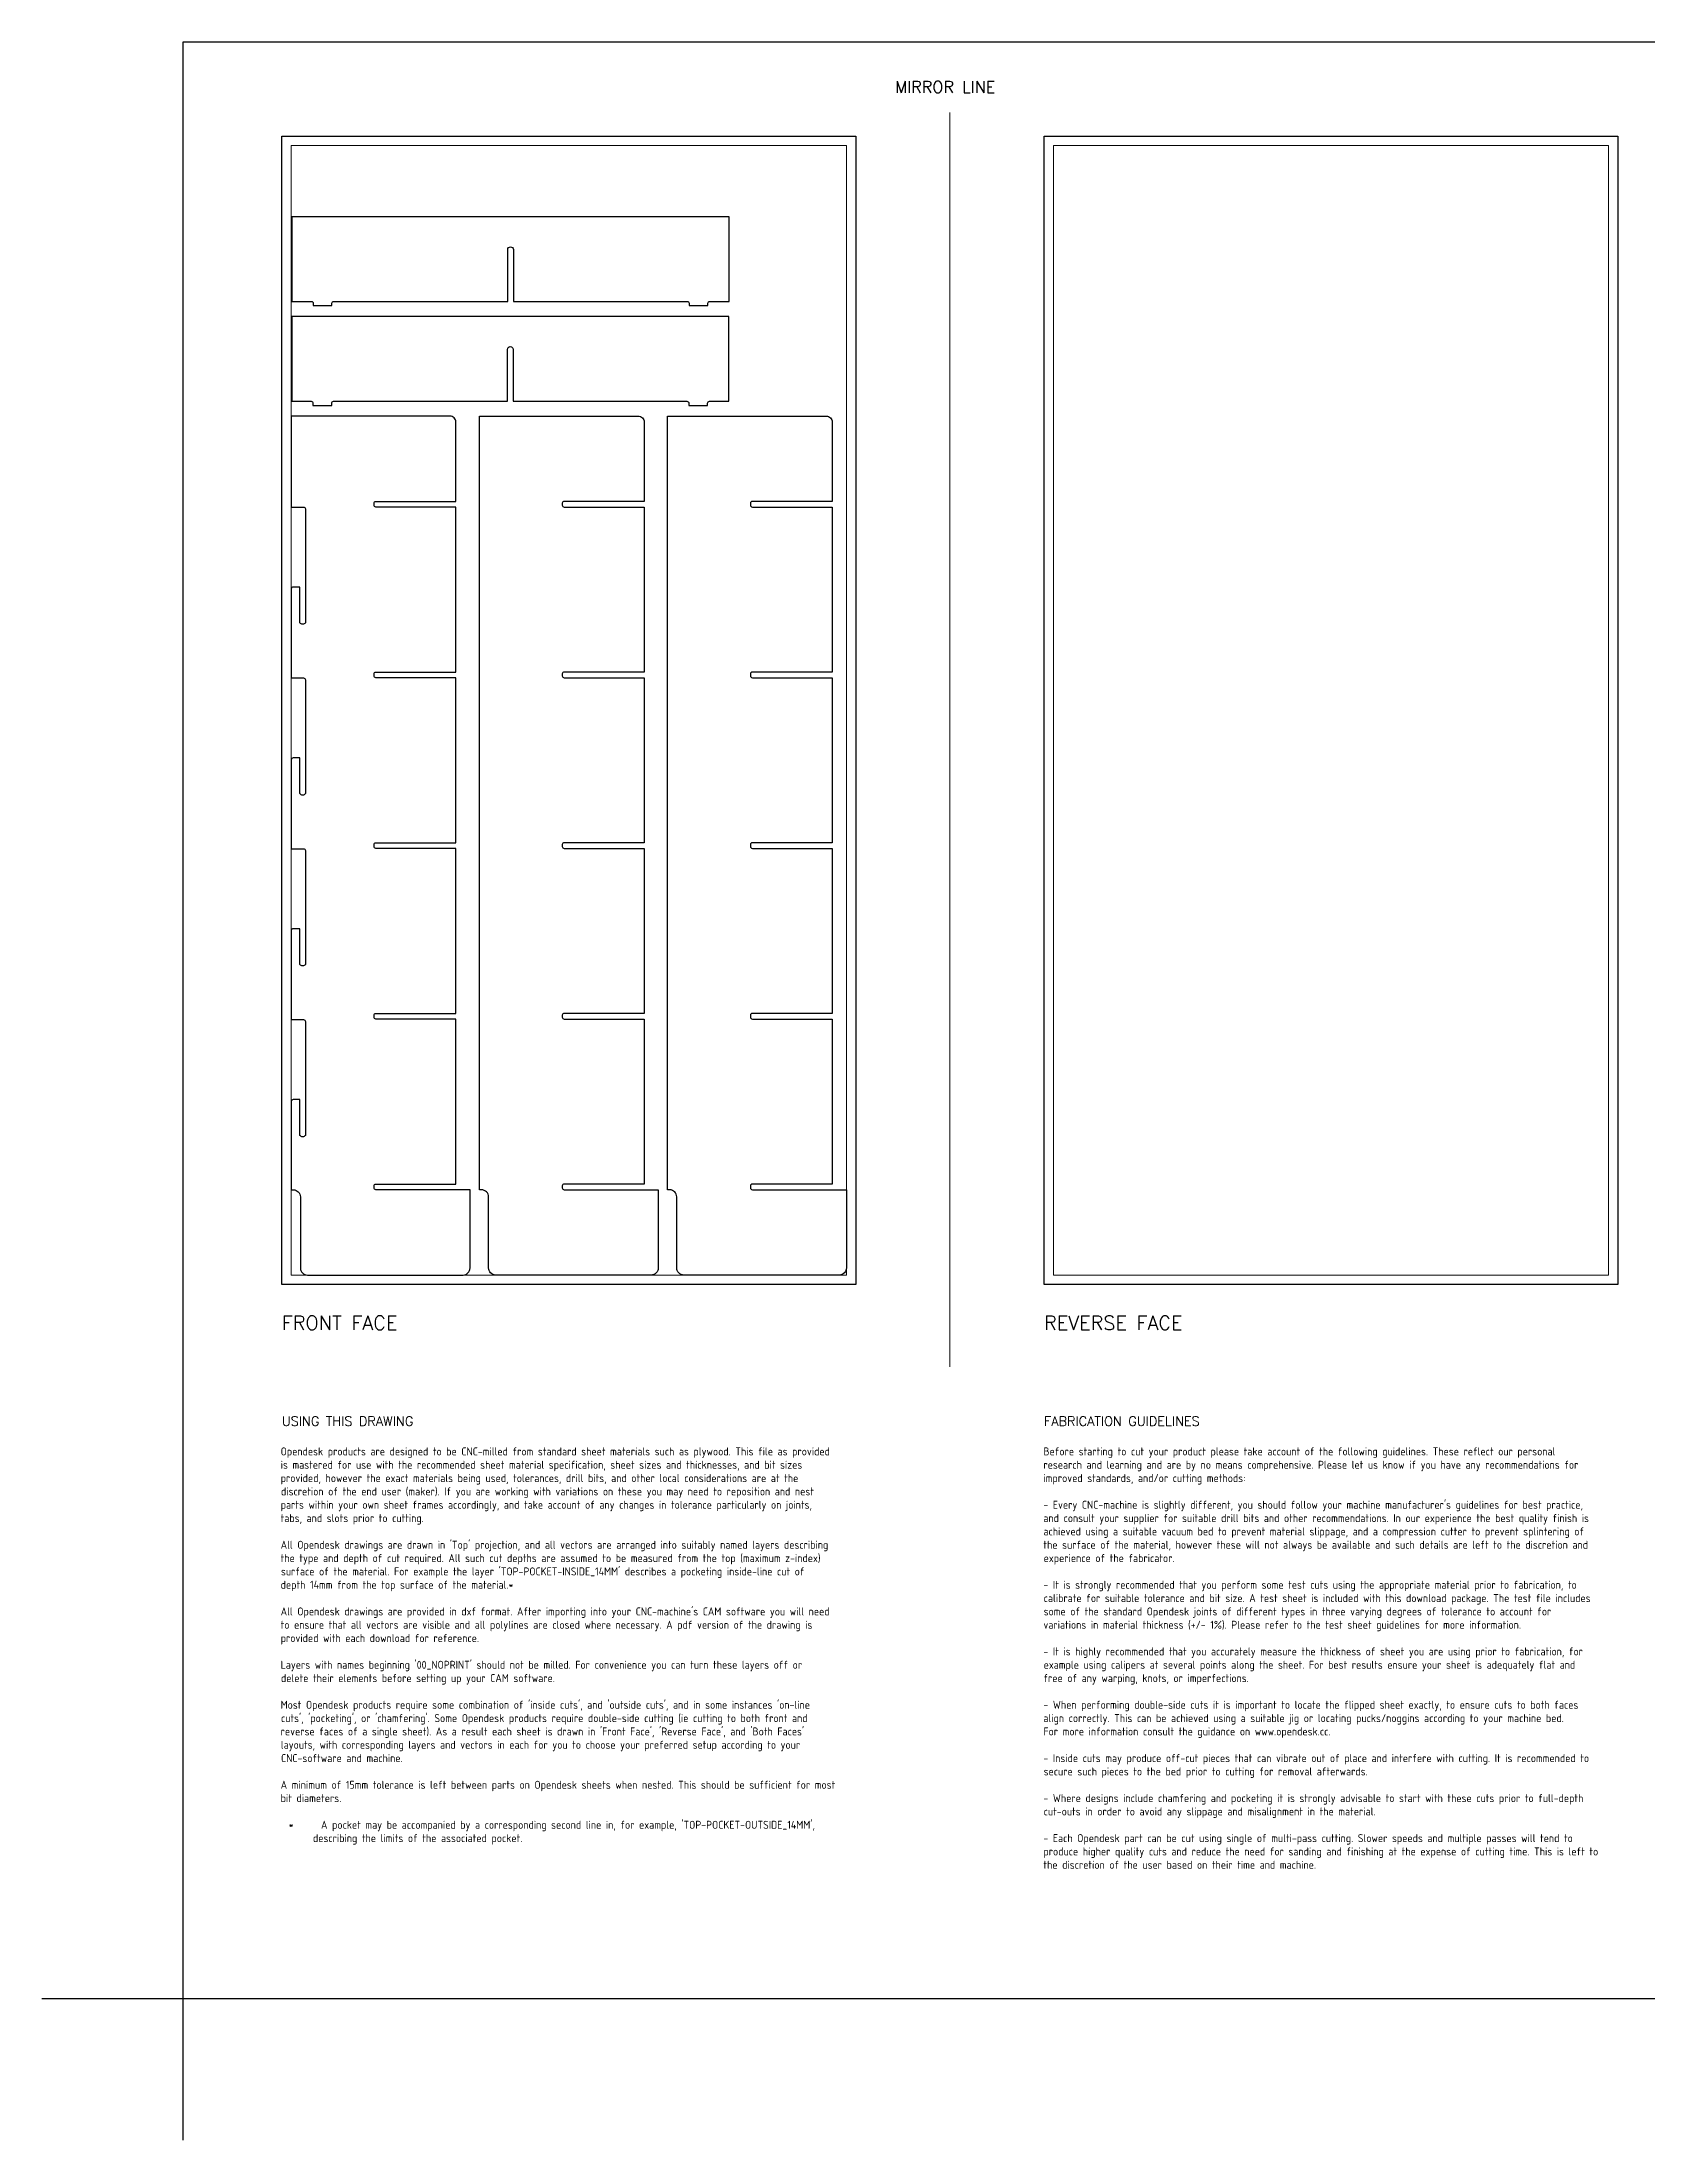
# Model space of a CAD drawing. Header units: millimetres. Extents: x -300 to 5880, y -300 to 4158.
# Drawn here: x -300 to 3112, y -300 to 4158 of the extents above; entities that cross this region are included whole.
import ezdxf
from ezdxf.enums import TextEntityAlignment as Align

# ---------------------------------------------------------------- set-up
doc = ezdxf.new("R2010")
doc.units = ezdxf.units.MM
doc.layers.add('00-NOPRINT_TEXT', color=7, linetype='Continuous', lineweight=25)
doc.layers.add('00_NOPRINT_TOLERANCE', color=7, linetype='Continuous', lineweight=5)
doc.layers.add('BOARD_$TH-NOMINAL', color=3, linetype='Continuous', lineweight=30, true_color=0x00ff00)
doc.layers.add('TOP-CUT-OUTSIDE_12.000MM', color=60, linetype='Continuous', lineweight=25, true_color=0xa0ff00)
doc.styles.add('OD-ISOCP-17_240', font='isocp.shx')
doc.styles.add('OD-ISOCP-17_241', font='isocp.shx')
doc.styles.add('OD-ISOCP-17_242', font='isocp.shx')
doc.styles.add('OD-ISOCP-17_243', font='isocp.shx')
doc.styles.add('OD-ISOCP-17_244', font='isocp.shx')
doc.styles.add('OD-ISOCP-17_245', font='isocp.shx')
doc.styles.add('OD-ISOCP-17_246', font='isocp.shx')
doc.styles.add('OD-ISOCP-17_247', font='isocp.shx')
doc.styles.add('OD-ISOCP-17_248', font='isocp.shx')
doc.styles.add('OD-ISOCP-17_249', font='isocp.shx')
doc.styles.add('OD-ISOCP-17_250', font='isocp.shx')
doc.styles.add('OD-ISOCP-17_251', font='isocp.shx')
doc.styles.add('OD-ISOCP-17_252', font='isocp.shx')
doc.styles.add('OD-ISOCP-17_253', font='isocp.shx')
doc.styles.add('OD-ISOCP-17_254', font='isocp.shx')
doc.styles.add('OD-ISOCP-17_255', font='isocp.shx')
doc.styles.add('OD-ISOCP-17_256', font='isocp.shx')
doc.styles.add('OD-ISOCP-17_257', font='isocp.shx')
doc.styles.add('OD-ISOCP-17_258', font='isocp.shx')
doc.styles.add('OD-ISOCP-17_259', font='isocp.shx')
doc.styles.add('OD-ISOCP-17_260', font='isocp.shx')
doc.styles.add('OD-ISOCP-17_261', font='isocp.shx')
doc.styles.add('OD-ISOCP-17_262', font='isocp.shx')
doc.styles.add('OD-ISOCP-17_263', font='isocp.shx')
doc.styles.add('OD-ISOCP-17_264', font='isocp.shx')
doc.styles.add('OD-ISOCP-17_265', font='isocp.shx')
doc.styles.add('OD-ISOCP-17_266', font='isocp.shx')
doc.styles.add('OD-ISOCP-17_267', font='isocp.shx')
doc.styles.add('OD-ISOCP-17_268', font='isocp.shx')
doc.styles.add('OD-ISOCP-17_269', font='isocp.shx')
doc.styles.add('OD-ISOCP-17_270', font='isocp.shx')
doc.styles.add('OD-ISOCP-17_271', font='isocp.shx')
doc.styles.add('OD-ISOCP-17_272', font='isocp.shx')
doc.styles.add('OD-ISOCP-17_273', font='isocp.shx')
doc.styles.add('OD-ISOCP-17_274', font='isocp.shx')
doc.styles.add('OD-ISOCP-17_275', font='isocp.shx')
doc.styles.add('OD-ISOCP-17_276', font='isocp.shx')
doc.styles.add('OD-ISOCP-17_277', font='isocp.shx')
doc.styles.add('OD-ISOCP-17_278', font='isocp.shx')
doc.styles.add('OD-ISOCP-17_279', font='isocp.shx')
doc.styles.add('OD-ISOCP-17_280', font='isocp.shx')
doc.styles.add('OD-ISOCP-17_281', font='isocp.shx')
doc.styles.add('OD-ISOCP-17_282', font='isocp.shx')
doc.styles.add('OD-ISOCP-17_283', font='isocp.shx')
doc.styles.add('OD-ISOCP-17_284', font='isocp.shx')
doc.styles.add('OD-ISOCP-17_285', font='isocp.shx')
doc.styles.add('OD-ISOCP-17_286', font='isocp.shx')
doc.styles.add('OD-ISOCP-17_287', font='isocp.shx')
doc.styles.add('OD-ISOCP-17_288', font='isocp.shx')
doc.styles.add('OD-SIMPLEX-20_87', font='simplex.shx')
doc.styles.add('OD-SIMPLEX-20_88', font='simplex.shx')
doc.styles.add('OD-SIMPLEX-25_89', font='simplex.shx')
doc.styles.add('OD-SIMPLEX-30_88', font='simplex.shx')
doc.styles.add('OD-SIMPLEX-30_89', font='simplex.shx')

# ---------------------------------------------------------------- blocks, each defined once
blk = doc.blocks.new('Borders Opendesk_7')
at = {"layer": '00-NOPRINT_TEXT'}
for p, q in [((0, 4158), (5880, 4158)), ((0, 0), (0, 4158)), ((0, 0), (-300, 0)), ((0, -300), (0, 0)), ((5880, 0), (0, 0))]:
    blk.add_line(p, q, dxfattribs=at)
at = {"layer": '00_NOPRINT_TOLERANCE', "ltscale": 0.379043}
blk.add_line((1630, 1343.2), (1630, 4008), dxfattribs=at)
at = {"layer": '00_NOPRINT_TOLERANCE', "ltscale": 0.379202}
for p, q in [((210, 3958), (1430, 3958)), ((210, 1518), (210, 3958)), ((1430, 3958), (1430, 1518)), ((1830, 3958), (3050, 3958)), ((1830, 1518), (1830, 3958)), ((3050, 3958), (3050, 1518)), ((1430, 1518), (210, 1518)), ((3050, 1518), (1830, 1518))]:
    blk.add_line(p, q, dxfattribs=at)
at = {"layer": '00_NOPRINT_TOLERANCE', "ltscale": 0.380876}
for p, q in [((230, 3938), (1410, 3938)), ((1850, 3938), (3030, 3938)), ((1410, 1538), (230, 1538)), ((3030, 1538), (1850, 1538))]:
    blk.add_line(p, q, dxfattribs=at)
at = {"layer": '00_NOPRINT_TOLERANCE', "ltscale": 0.380023}
for p, q in [((230, 1538), (230, 3938)), ((1410, 3938), (1410, 1538)), ((1850, 1538), (1850, 3938)), ((3030, 3938), (3030, 1538))]:
    blk.add_line(p, q, dxfattribs=at)
at = {"layer": 'BOARD_$TH-NOMINAL'}
for p, q in [((210, 3958), (1430, 3958)), ((210, 1518), (210, 3958)), ((1430, 3958), (1430, 1518)), ((1830, 3958), (3050, 3958)), ((1830, 1518), (1830, 3958)), ((3050, 3958), (3050, 1518)), ((1430, 1518), (210, 1518)), ((3050, 1518), (1830, 1518))]:
    blk.add_line(p, q, dxfattribs=at)
at = {"layer": '00-NOPRINT_TEXT', "style": 'OD-SIMPLEX-25_89'}
blk.add_text('MIRROR LINE', height=25, dxfattribs=at).set_placement((1513.3, 4049.9))
at = {"layer": '00-NOPRINT_TEXT', "color": 7}
for s, height, style, p in [('FRONT FACE', 30, 'OD-SIMPLEX-30_89', (210, 1451.3)), ('REVERSE FACE', 30, 'OD-SIMPLEX-30_88', (1830, 1451.3)), ('USING THIS DRAWING', 20, 'OD-SIMPLEX-20_88', (210, 1237.4)), ('FABRICATION GUIDELINES', 20, 'OD-SIMPLEX-20_87', (1830, 1237.4))]:
    blk.add_text(s, height=height, dxfattribs=dict(at, style=style)).set_placement(p, align=Align.TOP_LEFT)
for s, style, p in [('Opendesk products are designed to be CNC-milled from standard sheet materials such as plywood. This file as provided', 'OD-ISOCP-17_265', (207.4, 1154.7)), ('Before starting to cut your product please take account of the following guidelines. These reflect our personal', 'OD-ISOCP-17_240', (1828.7, 1154.7)), ('is mastered for use with the recommended sheet material specification, sheet sizes and thicknesses, and bit sizes', 'OD-ISOCP-17_266', (207.4, 1126.3)), ('provided, however the exact materials being used, tolerances, drill bits, and other local considerations are at the', 'OD-ISOCP-17_267', (207.4, 1098)), ('research and learning and are by no means comprehensive. Please let us know if you have any recommendations for', 'OD-ISOCP-17_241', (1828.7, 1126.3)), ('improved standards, and/or cutting methods:', 'OD-ISOCP-17_242', (1828.7, 1098)), ('discretion of the end user (maker). If you are working with variations on these you may need to reposition and nest', 'OD-ISOCP-17_268', (208.1, 1069.7)), ('tabs, and slots prior to cutting.', 'OD-ISOCP-17_270', (207.4, 1013)), ('parts within your own sheet frames accordingly, and take account of any changes in tolerance particularly on joints,', 'OD-ISOCP-17_269', (207.4, 1041.3)), ("- Every CNC-machine is slightly different, you should follow your machine manufacturer's guidelines for best practice,", 'OD-ISOCP-17_243', (1828.7, 1041.3)), ('and consult your supplier for suitable drill bits and other recommendations. In our experience the best quality finish is', 'OD-ISOCP-17_244', (1828.7, 1013)), ('achieved using a suitable vacuum bed to prevent material slippage, and a compression cutter to prevent splintering of', 'OD-ISOCP-17_245', (1828.7, 984.7)), ('the type and depth of cut required. All such cut depths are assumed to be measured from the top (maximum z-index)', 'OD-ISOCP-17_272', (207.4, 928)), ("All Opendesk drawings are drawn in 'Top' projection, and all vectors are arranged into suitably named layers describing", 'OD-ISOCP-17_271', (207.4, 956.3)), ('the surface of the material, however these will not always be available and such details are left to the discretion and', 'OD-ISOCP-17_246', (1828.7, 956.3)), ('experience of the fabricator.', 'OD-ISOCP-17_247', (1829.2, 928)), ("surface of the material. For example the layer 'TOP-POCKET-INSIDE_14MM' describes a pocketing inside-line cut of", 'OD-ISOCP-17_273', (208, 899.7)), ('depth 14mm from the top surface of the material.*', 'OD-ISOCP-17_274', (207.4, 871.3)), ('- It is strongly recommended that you perform some test cuts using the appropriate material prior to fabrication, to', 'OD-ISOCP-17_248', (1828.7, 871.3)), ('calibrate for suitable tolerance and bit size. A test sheet is included with this download package. The test file includes', 'OD-ISOCP-17_249', (1829.3, 843)), ('to ensure that all vectors are visible and all polylines are closed where necessary. A pdf version of the drawing is', 'OD-ISOCP-17_276', (207.4, 786.3)), ("All Opendesk drawings are provided in dxf format. After importing into your CNC-machine's CAM software you will need", 'OD-ISOCP-17_275', (207.4, 814.7)), ('variations in material thickness (+/- 1%). Please refer to the test sheet guidelines for more information.', 'OD-ISOCP-17_251', (1828.7, 786.3)), ('some of the standard Opendesk joints of different types in three varying degrees of tolerance to account for', 'OD-ISOCP-17_250', (1829.2, 814.7)), ('provided with each download for reference.', 'OD-ISOCP-17_277', (207.4, 758)), ("Layers with names beginning '00_NOPRINT' should not be milled. For convenience you can turn these layers off or", 'OD-ISOCP-17_278', (207.4, 701.3)), ('- It is highly recommended that you accurately measure the thickness of sheet you are using prior to fabrication, for', 'OD-ISOCP-17_252', (1828.7, 729.7)), ('example using calipers at several points along the sheet. For best results ensure your sheet is adequately flat and', 'OD-ISOCP-17_253', (1829.2, 701.3)), ('delete their elements before setting up your CAM software.', 'OD-ISOCP-17_279', (208.1, 673)), ('free of any warping, knots, or imperfections.', 'OD-ISOCP-17_254', (1828.7, 673)), ("Most Opendesk products require some combination of 'inside cuts', and 'outside cuts', and in some instances 'on-line", 'OD-ISOCP-17_280', (207.4, 616.3)), ('- When performing double-side cuts it is important to locate the flipped sheet exactly, to ensure cuts to both faces', 'OD-ISOCP-17_255', (1828.7, 616.3)), ("reverse faces of a single sheet). As a result each sheet is drawn in 'Front Face', 'Reverse Face', and 'Both Faces'", 'OD-ISOCP-17_282', (207.4, 559.7)), ("cuts', 'pocketing', or 'chamfering'. Some Opendesk products require double-side cutting (ie cutting to both front and", 'OD-ISOCP-17_281', (208.1, 588)), ('align correctly. This can be achieved using a suitable jig or locating pucks/noggins according to your machine bed.', 'OD-ISOCP-17_256', (1828.7, 588)), ('layouts, with corresponding layers and vectors in each for you to choose your preferred setup according to your', 'OD-ISOCP-17_283', (207.8, 531.3)), ('For more information consult the guidance on www.opendesk.cc.', 'OD-ISOCP-17_257', (1828.7, 559.7)), ('CNC-software and machine.', 'OD-ISOCP-17_284', (208.2, 503)), ('- Inside cuts may produce off-cut pieces that can vibrate out of place and interfere with cutting. It is recommended to', 'OD-ISOCP-17_258', (1828.7, 503)), ('secure such pieces to the bed prior to cutting for removal afterwards.', 'OD-ISOCP-17_259', (1829.2, 474.7)), ('A minimum of 15mm tolerance is left between parts on Opendesk sheets when nested. This should be sufficient for most', 'OD-ISOCP-17_285', (207.4, 446.3)), ('bit diameters.', 'OD-ISOCP-17_286', (207.4, 418)), ('- Where designs include chamfering and pocketing it is strongly advisable to start with these cuts prior to full-depth', 'OD-ISOCP-17_260', (1828.7, 418)), ('cut-outs in order to avoid any slippage and misalignment in the material.', 'OD-ISOCP-17_261', (1829.3, 389.7)), ("*      A pocket may be accompanied by a corresponding second line in, for example, 'TOP-POCKET-OUTSIDE_14MM',", 'OD-ISOCP-17_287', (224.4, 361.3)), ('describing the limits of the associated pocket.', 'OD-ISOCP-17_288', (276.1, 333)), ('- Each Opendesk part can be cut using single of multi-pass cutting. Slower speeds and multiple passes will tend to', 'OD-ISOCP-17_262', (1828.7, 333)), ('produce higher quality cuts and reduce the need for sanding and finishing at the expense of cutting time. This is left to', 'OD-ISOCP-17_263', (1828.7, 304.7)), ('the discretion of the user based on their time and machine.', 'OD-ISOCP-17_264', (1828.7, 276.3))]:
    blk.add_text(s, height=17, dxfattribs=dict(at, style=style)).set_placement(p)

msp = doc.modelspace()

# ---------------------------------------------------------------- linework, layer by layer
at = {"layer": 'TOP-CUT-OUTSIDE_12.000MM'}
for points in [[(1119.5, 3606.7), (1160.5, 3606.7), (1160.5, 3786.7), (231.5, 3786.7), (231.5, 3606.7), (272.5, 3606.7, -0.414214), (276.5, 3602.7), (276.5, 3597.7), (316.5, 3597.7), (316.5, 3602.7, -0.414214), (320.5, 3606.7), (690, 3606.7), (690, 3716.8, -1), (702, 3716.8), (702, 3606.7), (1071.5, 3606.7, -0.414214), (1075.5, 3602.7), (1075.5, 3597.7), (1115.5, 3597.7), (1115.5, 3602.7, -0.414214)], [(1075, 3390.6), (1075, 3385.6), (1115, 3385.6), (1115, 3390.6, -0.414214), (1119, 3394.6), (1160, 3394.6), (1160, 3574.6), (231, 3574.6), (231, 3394.6), (272, 3394.6, -0.414214), (276, 3390.6), (276, 3385.6), (316, 3385.6), (316, 3390.6, -0.414214), (320, 3394.6), (689.5, 3394.6), (689.5, 3504.7, -1), (701.5, 3504.7), (701.5, 3394.6), (1071, 3394.6, -0.414214)], [(264.3, 1538), (595, 1538, 0.414214), (610, 1553), (610, 1719), (580, 1719), (580, 1719.2), (410, 1719.2, -0.414214), (406, 1723.2), (406, 1727.2, -0.414214), (410, 1731.2), (580, 1731.2), (580, 2081.9), (410, 2081.9, -0.414214), (406, 2085.9), (406, 2089.9, -0.414214), (410, 2093.9), (580, 2093.9), (580, 2444.5), (410, 2444.5, -0.414214), (406, 2448.5), (406, 2452.5, -0.414214), (410, 2456.5), (580, 2456.5), (580, 2807.2), (410, 2807.2, -0.414214), (406, 2811.2), (406, 2815.2, -0.414214), (410, 2819.2), (580, 2819.2), (580, 3169.8), (410, 3169.8, -0.414214), (406, 3173.8), (406, 3177.8, -0.414214), (410, 3181.8), (580, 3181.8), (580, 3350.3, 0.414214), (567.3, 3363), (230, 3363), (230, 3169.8), (256, 3169.8, -0.414214), (260, 3165.8), (260, 2923.8, -0.539461), (248.3, 2923.8), (248.3, 2999.8), (234, 2999.8, 0.414214), (230, 2995.8), (230, 2806.8), (256, 2806.8, -0.414214), (260, 2802.8), (260, 2560.8, -0.539461), (248.3, 2560.8), (248.3, 2636.8), (234, 2636.8, 0.414214), (230, 2632.8), (230, 2443.8), (256, 2443.8, -0.414214), (260, 2439.8), (260, 2197.8, -0.539461), (248.3, 2197.8), (248.3, 2273.8), (234, 2273.8, 0.414214), (230, 2269.8), (230, 2080.8), (256, 2080.8, -0.414214), (260, 2076.8), (260, 1834.8, -0.539461), (248.3, 1834.8), (248.3, 1910.8), (234, 1910.8, 0.414214), (230, 1906.8), (230, 1719), (234.3, 1719, -0.414214), (249.3, 1704), (249.3, 1553, 0.414214)], [(980, 3350.3), (980, 3181.8), (810, 3181.8, 0.414214), (806, 3177.8), (806, 3173.8, 0.414214), (810, 3169.8), (980, 3169.8), (980, 2819.2), (810, 2819.2, 0.414214), (806, 2815.2), (806, 2811.2, 0.414214), (810, 2807.2), (980, 2807.2), (980, 2456.5), (810, 2456.5, 0.414214), (806, 2452.5), (806, 2448.5, 0.414214), (810, 2444.5), (980, 2444.5), (980, 2093.9), (810, 2093.9, 0.414214), (806, 2089.9), (806, 2085.9, 0.414214), (810, 2081.9), (980, 2081.9), (980, 1731.2), (810, 1731.2, 0.414214), (806, 1727.2), (806, 1723.2, 0.414214), (810, 1719.2), (980, 1719.2), (980, 1719), (1010, 1719), (1010, 1553, -0.414214), (995, 1538), (664.3, 1538, -0.414214), (649.3, 1553), (649.3, 1704, 0.414214), (634.3, 1719), (630, 1719), (630, 3363), (967.3, 3363, -0.414214)], [(1206, 2811.2, 0.414214), (1210, 2807.2), (1380, 2807.2), (1380, 2456.5), (1210, 2456.5, 0.414214), (1206, 2452.5), (1206, 2448.5, 0.414214), (1210, 2444.5), (1380, 2444.5), (1380, 2093.9), (1210, 2093.9, 0.414214), (1206, 2089.9), (1206, 2085.9, 0.414214), (1210, 2081.9), (1380, 2081.9), (1380, 1731.2), (1210, 1731.2, 0.414214), (1206, 1727.2), (1206, 1723.2, 0.414214), (1210, 1719.2), (1380, 1719.2), (1380, 1719), (1410, 1719), (1410, 1553, -0.414214), (1395, 1538), (1064.3, 1538, -0.414214), (1049.3, 1553), (1049.3, 1704, 0.414214), (1034.3, 1719), (1030, 1719), (1030, 3363), (1367.3, 3363, -0.414214), (1380, 3350.3), (1380, 3181.8), (1210, 3181.8, 0.414214), (1206, 3177.8), (1206, 3173.8, 0.414214), (1210, 3169.8), (1380, 3169.8), (1380, 2819.2), (1210, 2819.2, 0.414214), (1206, 2815.2)]]:
    msp.add_lwpolyline(points, format="xyb", close=True, dxfattribs=at)

# ---------------------------------------------------------------- block references
msp.add_blockref('Borders Opendesk_7', (0, 0))

doc.saveas('drawing.dxf')
